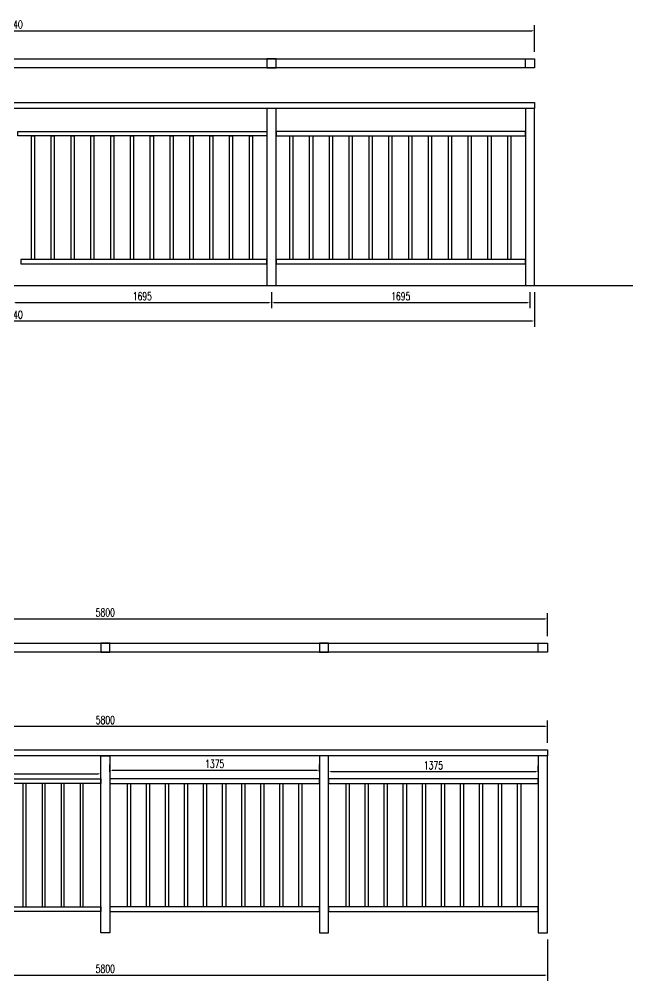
# Model space of a CAD drawing. Extents: x -16492 to 345596, y -4133 to 400729.
# Drawn here: x 34228 to 38253, y 11866 to 18175 of the extents above; entities that cross this region are included whole.
import ezdxf

# ---------------------------------------------------------------- set-up
doc = ezdxf.new("R2010")
doc.units = 0
doc.header["$LTSCALE"] = 10
doc.header["$MEASUREMENT"] = 0
doc.layers.add('PUB_DIM', color=3, linetype='Continuous')
doc.layers.add('W-PLASTIC_RAILINGS塑木栏杆', color=6, linetype='Continuous')
doc.styles.add('STANDARD_T3', font='simplex.shx', dxfattribs={"width": 0.7, "bigfont": 'gbcbig.shx'})
doc.dimstyles.new('W&&15', dxfattribs={"dimtxt": 52.5, "dimasz": 15, "dimexe": 37.5, "dimexo": 45, "dimgap": 15, "dimtad": 1, "dimdec": 0, "dimzin": 0, "dimdsep": 46, "dimtxsty": 'STANDARD_T3', "dimcen": 0.09, "dimclrd": 1, "dimclre": 1, "dimclrt": 7, "dimazin": 2, "dimtfac": 1, "dimtdec": 0, "dimtix": 1, "dimtmove": 2, "dimatfit": 3, "dimfxl": 100, "dimtolj": 1, "dimtzin": 0, "dimarcsym": 0})

# ---------------------------------------------------------------- blocks, each defined once
blk = doc.blocks.new('*D115')
at = {"layer": 'Defpoints', "color": 0, "transparency": 16777216}
for p in [(30768.1, 16428.7), (37608.1, 16428.7), (37608.1, 16195)]:
    blk.add_point(p, dxfattribs=at)
at = {"layer": 'W-PLASTIC_RAILINGS塑木栏杆', "color": 1, "lineweight": -2, "transparency": 16777216}
for p, q in [((30768.1, 16383.7), (30768.1, 16157.5)), ((37608.1, 16383.7), (37608.1, 16157.5)), ((30783.1, 16195), (37593.1, 16195))]:
    blk.add_line(p, q, dxfattribs=at)
at = {"layer": 'W-PLASTIC_RAILINGS塑木栏杆', "color": 1, "transparency": 16777216}
for points in [[(30783.1, 16197.5), (30783.1, 16192.5), (30768.1, 16195)], [(37593.1, 16197.5), (37593.1, 16192.5), (37608.1, 16195)]]:
    blk.add_solid(points, dxfattribs=at)
at = {"layer": 'W-PLASTIC_RAILINGS塑木栏杆', "color": 7, "transparency": 16777216, "insert": (34188.1, 16236.2), "char_height": 52.5, "attachment_point": 5, "style": 'STANDARD_T3'}
blk.add_mtext('\\A1;6840', dxfattribs=at)
blk = doc.blocks.new('*D134')
at = {"layer": 'Defpoints', "color": 0, "transparency": 16777216}
for p in [(37692.6, 13535.7), (31893, 13381.3), (37692.6, 13381.3)]:
    blk.add_point(p, dxfattribs=at)
at = {"layer": 'W-PLASTIC_RAILINGS塑木栏杆', "color": 1, "lineweight": -2, "transparency": 16777216}
for p, q in [((31893, 13426.3), (31893, 13573.2)), ((37692.6, 13426.3), (37692.6, 13573.2)), ((31908, 13535.7), (37677.6, 13535.7))]:
    blk.add_line(p, q, dxfattribs=at)
at = {"layer": 'W-PLASTIC_RAILINGS塑木栏杆', "color": 1, "transparency": 16777216}
for points in [[(31908, 13538.2), (31908, 13533.2), (31893, 13535.7)], [(37677.6, 13538.2), (37677.6, 13533.2), (37692.6, 13535.7)]]:
    blk.add_solid(points, dxfattribs=at)
at = {"layer": 'W-PLASTIC_RAILINGS塑木栏杆', "color": 7, "transparency": 16777216, "insert": (34792.8, 13576.9), "char_height": 52.5, "attachment_point": 5, "style": 'STANDARD_T3'}
blk.add_mtext('\\A1;5800', dxfattribs=at)
blk = doc.blocks.new('*D139')
at = {"layer": 'Defpoints', "color": 0, "transparency": 16777216}
for p in [(31892.6, 12181.3), (37692.6, 12181.3), (37692.6, 11903.6)]:
    blk.add_point(p, dxfattribs=at)
at = {"layer": 'W-PLASTIC_RAILINGS塑木栏杆', "color": 1, "lineweight": -2, "transparency": 16777216}
for p, q in [((31892.6, 12136.3), (31892.6, 11866.1)), ((37692.6, 12136.3), (37692.6, 11866.1)), ((31907.6, 11903.6), (37677.6, 11903.6))]:
    blk.add_line(p, q, dxfattribs=at)
at = {"layer": 'W-PLASTIC_RAILINGS塑木栏杆', "color": 1, "transparency": 16777216}
for points in [[(31907.6, 11906.1), (31907.6, 11901.1), (31892.6, 11903.6)], [(37677.6, 11906.1), (37677.6, 11901.1), (37692.6, 11903.6)]]:
    blk.add_solid(points, dxfattribs=at)
at = {"layer": 'W-PLASTIC_RAILINGS塑木栏杆', "color": 7, "transparency": 16777216, "insert": (34792.6, 11944.8), "char_height": 52.5, "attachment_point": 5, "style": 'STANDARD_T3'}
blk.add_mtext('\\A1;5800', dxfattribs=at)
blk = doc.blocks.new('*D140')
at = {"layer": 'Defpoints', "color": 0, "transparency": 16777216}
for p in [(33387.6, 13191.3), (34762.6, 13224.6), (34762.6, 13191.3)]:
    blk.add_point(p, dxfattribs=at)
at = {"layer": 'W-PLASTIC_RAILINGS塑木栏杆', "color": 1, "lineweight": -2, "transparency": 16777216}
for p, q in [((33387.6, 13236.3), (33387.6, 13262.1)), ((34762.6, 13236.3), (34762.6, 13262.1)), ((33402.6, 13224.6), (34747.6, 13224.6))]:
    blk.add_line(p, q, dxfattribs=at)
at = {"layer": 'W-PLASTIC_RAILINGS塑木栏杆', "color": 1, "transparency": 16777216}
for points in [[(33402.6, 13227.1), (33402.6, 13222.1), (33387.6, 13224.6)], [(34747.6, 13227.1), (34747.6, 13222.1), (34762.6, 13224.6)]]:
    blk.add_solid(points, dxfattribs=at)
at = {"layer": 'W-PLASTIC_RAILINGS塑木栏杆', "color": 7, "transparency": 16777216, "insert": (34075.1, 13265.9), "char_height": 52.5, "attachment_point": 5, "style": 'STANDARD_T3'}
blk.add_mtext('\\A1;1375', dxfattribs=at)
blk = doc.blocks.new('*D141')
at = {"layer": 'Defpoints', "color": 0, "transparency": 16777216}
for p in [(37692.6, 14240.9), (31892.6, 14081.9), (37692.6, 14081.9)]:
    blk.add_point(p, dxfattribs=at)
at = {"layer": 'W-PLASTIC_RAILINGS塑木栏杆', "color": 1, "lineweight": -2, "transparency": 16777216}
for p, q in [((31892.6, 14126.9), (31892.6, 14278.4)), ((37692.6, 14126.9), (37692.6, 14278.4)), ((31907.6, 14240.9), (37677.6, 14240.9))]:
    blk.add_line(p, q, dxfattribs=at)
at = {"layer": 'W-PLASTIC_RAILINGS塑木栏杆', "color": 1, "transparency": 16777216}
for points in [[(31907.6, 14243.4), (31907.6, 14238.4), (31892.6, 14240.9)], [(37677.6, 14243.4), (37677.6, 14238.4), (37692.6, 14240.9)]]:
    blk.add_solid(points, dxfattribs=at)
at = {"layer": 'W-PLASTIC_RAILINGS塑木栏杆', "color": 7, "transparency": 16777216, "insert": (34792.6, 14282.2), "char_height": 52.5, "attachment_point": 5, "style": 'STANDARD_T3'}
blk.add_mtext('\\A1;5800', dxfattribs=at)
blk = doc.blocks.new('*U145')
at = {"layer": 'W-PLASTIC_RAILINGS塑木栏杆'}
blk.add_lwpolyline([(-10, -405), (10, -405), (10, 405), (-10, 405)], close=True, dxfattribs=at)
blk = doc.blocks.new('*U144')
at = {"layer": 'W-PLASTIC_RAILINGS塑木栏杆', "color": 0, "linetype": 'ByBlock', "lineweight": -2, "transparency": 16777216}
for p in [(0, 0), (125, 0), (250, 0), (375, 0), (500, 0), (625, 0), (750, 0), (875, 0), (1000, 0), (1125, 0)]:
    blk.add_blockref('*U145', p, dxfattribs=at)
blk = doc.blocks.new('*U147')
at = {"layer": 'W-PLASTIC_RAILINGS塑木栏杆'}
blk.add_lwpolyline([(-10, -405), (10, -405), (10, 405), (-10, 405)], close=True, dxfattribs=at)
blk = doc.blocks.new('*U146')
at = {"layer": 'W-PLASTIC_RAILINGS塑木栏杆', "color": 0, "linetype": 'ByBlock', "lineweight": -2, "transparency": 16777216}
for p in [(0, 0), (125, 0), (250, 0), (375, 0), (500, 0), (625, 0), (750, 0), (875, 0), (1000, 0), (1125, 0)]:
    blk.add_blockref('*U147', p, dxfattribs=at)
blk = doc.blocks.new('*U149')
at = {"layer": 'W-PLASTIC_RAILINGS塑木栏杆'}
blk.add_lwpolyline([(-10, -405), (10, -405), (10, 405), (-10, 405)], close=True, dxfattribs=at)
blk = doc.blocks.new('*U148')
at = {"layer": 'W-PLASTIC_RAILINGS塑木栏杆', "color": 0, "linetype": 'ByBlock', "lineweight": -2, "transparency": 16777216}
for p in [(0, 0), (125, 0), (250, 0), (375, 0), (500, 0), (625, 0), (750, 0), (875, 0), (1000, 0), (1125, 0)]:
    blk.add_blockref('*U149', p, dxfattribs=at)
blk = doc.blocks.new('*D150')
at = {"layer": 'Defpoints', "color": 0, "transparency": 16777216}
for p in [(34822.6, 13191.3), (36197.6, 13247.7), (36197.6, 13191.3)]:
    blk.add_point(p, dxfattribs=at)
at = {"layer": 'W-PLASTIC_RAILINGS塑木栏杆', "color": 1, "lineweight": -2, "transparency": 16777216}
for p, q in [((34822.6, 13236.3), (34822.6, 13285.2)), ((36197.6, 13236.3), (36197.6, 13285.2)), ((34837.6, 13247.7), (36182.6, 13247.7))]:
    blk.add_line(p, q, dxfattribs=at)
at = {"layer": 'W-PLASTIC_RAILINGS塑木栏杆', "color": 1, "transparency": 16777216}
for points in [[(34837.6, 13250.2), (34837.6, 13245.2), (34822.6, 13247.7)], [(36182.6, 13250.2), (36182.6, 13245.2), (36197.6, 13247.7)]]:
    blk.add_solid(points, dxfattribs=at)
at = {"layer": 'W-PLASTIC_RAILINGS塑木栏杆', "color": 7, "transparency": 16777216, "insert": (35510.1, 13288.9), "char_height": 52.5, "attachment_point": 5, "style": 'STANDARD_T3'}
blk.add_mtext('\\A1;1375', dxfattribs=at)
blk = doc.blocks.new('*D151')
at = {"layer": 'Defpoints', "color": 0, "transparency": 16777216}
for p in [(36257.6, 13191.3), (37632.6, 13238.1), (37632.6, 13191.3)]:
    blk.add_point(p, dxfattribs=at)
at = {"layer": 'W-PLASTIC_RAILINGS塑木栏杆', "color": 1, "lineweight": -2, "transparency": 16777216}
for p, q in [((36257.6, 13236.3), (36257.6, 13275.6)), ((37632.6, 13236.3), (37632.6, 13275.6)), ((36272.6, 13238.1), (37617.6, 13238.1))]:
    blk.add_line(p, q, dxfattribs=at)
at = {"layer": 'W-PLASTIC_RAILINGS塑木栏杆', "color": 1, "transparency": 16777216}
for points in [[(36272.6, 13240.6), (36272.6, 13235.6), (36257.6, 13238.1)], [(37617.6, 13240.6), (37617.6, 13235.6), (37632.6, 13238.1)]]:
    blk.add_solid(points, dxfattribs=at)
at = {"layer": 'W-PLASTIC_RAILINGS塑木栏杆', "color": 7, "transparency": 16777216, "insert": (36945.1, 13279.4), "char_height": 52.5, "attachment_point": 5, "style": 'STANDARD_T3'}
blk.add_mtext('\\A1;1375', dxfattribs=at)
blk = doc.blocks.new('*D232')
at = {"layer": 'Defpoints', "color": 0, "transparency": 16777216}
for p in [(34188.1, 16428.7), (35883.1, 16428.7), (35883.1, 16315.8)]:
    blk.add_point(p, dxfattribs=at)
at = {"layer": 'W-PLASTIC_RAILINGS塑木栏杆', "color": 1, "lineweight": -2, "transparency": 16777216}
for p, q in [((34188.1, 16383.7), (34188.1, 16278.3)), ((35883.1, 16383.7), (35883.1, 16278.3)), ((34203.1, 16315.8), (35868.1, 16315.8))]:
    blk.add_line(p, q, dxfattribs=at)
at = {"layer": 'W-PLASTIC_RAILINGS塑木栏杆', "color": 1, "transparency": 16777216}
for points in [[(34203.1, 16318.3), (34203.1, 16313.3), (34188.1, 16315.8)], [(35868.1, 16318.3), (35868.1, 16313.3), (35883.1, 16315.8)]]:
    blk.add_solid(points, dxfattribs=at)
at = {"layer": 'W-PLASTIC_RAILINGS塑木栏杆', "color": 7, "transparency": 16777216, "insert": (35035.6, 16357), "char_height": 52.5, "attachment_point": 5, "style": 'STANDARD_T3'}
blk.add_mtext('\\A1;1695', dxfattribs=at)
blk = doc.blocks.new('*D233')
at = {"layer": 'Defpoints', "color": 0, "transparency": 16777216}
for p in [(35883.1, 16428.7), (37578.1, 16428.7), (37578.1, 16315.8)]:
    blk.add_point(p, dxfattribs=at)
at = {"layer": 'W-PLASTIC_RAILINGS塑木栏杆', "color": 1, "lineweight": -2, "transparency": 16777216}
for p, q in [((35883.1, 16383.7), (35883.1, 16278.3)), ((37578.1, 16383.7), (37578.1, 16278.3)), ((35898.1, 16315.8), (37563.1, 16315.8))]:
    blk.add_line(p, q, dxfattribs=at)
at = {"layer": 'W-PLASTIC_RAILINGS塑木栏杆', "color": 1, "transparency": 16777216}
for points in [[(35898.1, 16318.3), (35898.1, 16313.3), (35883.1, 16315.8)], [(37563.1, 16318.3), (37563.1, 16313.3), (37578.1, 16315.8)]]:
    blk.add_solid(points, dxfattribs=at)
at = {"layer": 'W-PLASTIC_RAILINGS塑木栏杆', "color": 7, "transparency": 16777216, "insert": (36730.6, 16357), "char_height": 52.5, "attachment_point": 5, "style": 'STANDARD_T3'}
blk.add_mtext('\\A1;1695', dxfattribs=at)
blk = doc.blocks.new('*D234')
at = {"layer": 'Defpoints', "color": 0, "transparency": 16777216}
for p in [(37608.1, 18098.9), (30768.1, 17915.4), (37608.1, 17915.4)]:
    blk.add_point(p, dxfattribs=at)
at = {"layer": 'PUB_DIM', "color": 1, "lineweight": -2, "transparency": 16777216}
for p, q in [((30768.1, 17960.4), (30768.1, 18136.4)), ((37608.1, 17960.4), (37608.1, 18136.4)), ((30783.1, 18098.9), (37593.1, 18098.9))]:
    blk.add_line(p, q, dxfattribs=at)
at = {"layer": 'PUB_DIM', "color": 1, "transparency": 16777216}
for points in [[(30783.1, 18101.4), (30783.1, 18096.4), (30768.1, 18098.9)], [(37593.1, 18101.4), (37593.1, 18096.4), (37608.1, 18098.9)]]:
    blk.add_solid(points, dxfattribs=at)
at = {"layer": 'PUB_DIM', "color": 7, "transparency": 16777216, "insert": (34188.1, 18140.1), "char_height": 52.5, "attachment_point": 5, "style": 'STANDARD_T3'}
blk.add_mtext('\\A1;6840', dxfattribs=at)
blk = doc.blocks.new('*U238')
at = {"layer": 'W-PLASTIC_RAILINGS塑木栏杆'}
blk.add_lwpolyline([(-10, -405), (10, -405), (10, 405), (-10, 405)], close=True, dxfattribs=at)
blk = doc.blocks.new('*U239')
at = {"layer": 'W-PLASTIC_RAILINGS塑木栏杆', "color": 0, "linetype": 'ByBlock', "lineweight": -2, "transparency": 16777216}
for p in [(0, 0), (130, 0), (260, 0), (390, 0), (520, 0), (650, 0), (780, 0), (910, 0), (1040, 0), (1170, 0), (1300, 0), (1430, 0)]:
    blk.add_blockref('*U238', p, dxfattribs=at)
blk = doc.blocks.new('*U240')
at = {"layer": 'W-PLASTIC_RAILINGS塑木栏杆'}
blk.add_lwpolyline([(-10, -405), (10, -405), (10, 405), (-10, 405)], close=True, dxfattribs=at)
blk = doc.blocks.new('*U241')
at = {"layer": 'W-PLASTIC_RAILINGS塑木栏杆', "color": 0, "linetype": 'ByBlock', "lineweight": -2, "transparency": 16777216}
for p in [(0, 0), (130, 0), (260, 0), (390, 0), (520, 0), (650, 0), (780, 0), (910, 0), (1040, 0), (1170, 0), (1300, 0), (1430, 0)]:
    blk.add_blockref('*U240', p, dxfattribs=at)

msp = doc.modelspace()

# ---------------------------------------------------------------- linework, layer by layer
msp.add_line((30350.8, 16428.7), (38252.8, 16428.7))
at = {"layer": 'W-PLASTIC_RAILINGS塑木栏杆'}
for points in [[(30768.1, 17915.4), (37608.1, 17915.4), (37608.1, 17855.4), (30768.1, 17855.4)], [(35913.1, 17915.4), (35853.1, 17915.4), (35853.1, 17855.4), (35913.1, 17855.4)], [(37548.1, 17915.4), (37608.1, 17915.4), (37608.1, 17855.4), (37548.1, 17855.4)], [(35913.1, 17588.7), (35853.1, 17588.7), (35853.1, 16428.7), (35913.1, 16428.7)], [(37608.1, 17588.7), (37548.1, 17588.7), (37548.1, 16428.7), (37608.1, 16428.7)], [(31892.6, 14081.9), (37692.6, 14081.9), (37692.6, 14021.9), (31892.6, 14021.9)], [(34822.6, 14081.9), (34762.6, 14081.9), (34762.6, 14021.9), (34822.6, 14021.9)], [(36257.6, 14081.9), (36197.6, 14081.9), (36197.6, 14021.9), (36257.6, 14021.9)], [(37632.6, 14081.9), (37692.6, 14081.9), (37692.6, 14021.9), (37632.6, 14021.9)], [(34762.6, 13341.3), (34822.6, 13341.3), (34822.6, 12181.3), (34762.6, 12181.3)], [(36257.6, 13341.3), (36197.6, 13341.3), (36197.6, 12181.3), (36257.6, 12181.3)], [(37692.6, 13341.3), (37632.6, 13341.3), (37632.6, 12181.3), (37692.6, 12181.3)]]:
    msp.add_lwpolyline(points, close=True, dxfattribs=at)
at = {"layer": 'W-PLASTIC_RAILINGS塑木栏杆', "color": 4}
msp.add_lwpolyline([(30768.1, 17628.7), (37608.1, 17628.7), (37608.1, 17588.7), (30768.1, 17588.7)], close=True, dxfattribs=at)
at = {"layer": 'W-PLASTIC_RAILINGS塑木栏杆', "color": 5}
for points in [[(34218.1, 17438.7), (35853.1, 17438.7), (35853.1, 17408.7), (34218.1, 17408.7)], [(37548.1, 17438.7), (35913.1, 17438.7), (35913.1, 17408.7), (37548.1, 17408.7)], [(35853.1, 16598.7), (34238.1, 16598.7), (34238.1, 16568.7), (35853.1, 16568.7)], [(37548.1, 16598.7), (35913.1, 16598.7), (35913.1, 16568.7), (37548.1, 16568.7)], [(33387.6, 13191.3), (34762.6, 13191.3), (34762.6, 13161.3), (33387.6, 13161.3)], [(36197.6, 13191.3), (34822.6, 13191.3), (34822.6, 13161.3), (36197.6, 13161.3)], [(37632.6, 13191.3), (36257.6, 13191.3), (36257.6, 13161.3), (37632.6, 13161.3)], [(33387.6, 12351.3), (34762.6, 12351.3), (34762.6, 12321.3), (33387.6, 12321.3)], [(36197.6, 12351.3), (34822.6, 12351.3), (34822.6, 12321.3), (36197.6, 12321.3)], [(37632.6, 12351.3), (36257.6, 12351.3), (36257.6, 12321.3), (37632.6, 12321.3)]]:
    msp.add_lwpolyline(points, close=True, dxfattribs=at)
at = {"layer": 'W-PLASTIC_RAILINGS塑木栏杆', "color": 3}
msp.add_lwpolyline([(31893, 13381.3), (37692.6, 13381.3), (37692.6, 13341.3), (31893, 13341.3)], close=True, dxfattribs=at)

# ---------------------------------------------------------------- block references
at = {"layer": 'W-PLASTIC_RAILINGS塑木栏杆', "xscale": -1}
for name, p in [('*U241', (35748.1, 17003.7)), ('*U239', (37443.1, 17003.7)), ('*U148', (36072.6, 12756.3)), ('*U146', (37507.6, 12756.3))]:
    msp.add_blockref(name, p, dxfattribs=at)
at = {"layer": 'W-PLASTIC_RAILINGS塑木栏杆'}
msp.add_blockref('*U144', (33512.6, 12756.3), dxfattribs=at)

# ---------------------------------------------------------------- dimensions: what is measured, and where the dimension line sits
at = {"layer": 'PUB_DIM'}
dim = msp.add_linear_dim(base=(37608.1, 18098.9), p1=(30768.1, 17915.4), p2=(37608.1, 17915.4), dimstyle='W&&15', dxfattribs=at)
dim.commit()
dim.dimension.update_dxf_attribs({"geometry": '*D234', "text_midpoint": (34188.1, 18140.1)})
at = {"layer": 'W-PLASTIC_RAILINGS塑木栏杆'}
for base, p1, p2, picture, middle in [((37608.1, 16195), (30768.1, 16428.7), (37608.1, 16428.7), '*D115', (34188.1, 16236.2)), ((35883.1, 16315.8), (34188.1, 16428.7), (35883.1, 16428.7), '*D232', (35035.6, 16357)), ((37578.1, 16315.8), (35883.1, 16428.7), (37578.1, 16428.7), '*D233', (36730.6, 16357)), ((37692.6, 14240.9), (31892.6, 14081.9), (37692.6, 14081.9), '*D141', (34792.6, 14282.2)), ((37692.6, 13535.7), (31893, 13381.3), (37692.6, 13381.3), '*D134', (34792.8, 13576.9)), ((36197.6, 13247.7), (34822.6, 13191.3), (36197.6, 13191.3), '*D150', (35510.1, 13288.9)), ((37632.6, 13238.1), (36257.6, 13191.3), (37632.6, 13191.3), '*D151', (36945.1, 13279.4)), ((34762.6, 13224.6), (33387.6, 13191.3), (34762.6, 13191.3), '*D140', (34075.1, 13265.9)), ((37692.6, 11903.6), (31892.6, 12181.3), (37692.6, 12181.3), '*D139', (34792.6, 11944.8))]:
    dim = msp.add_linear_dim(base=base, p1=p1, p2=p2, dimstyle='W&&15', dxfattribs=at)
    dim.commit()
    dim.dimension.update_dxf_attribs({"geometry": picture, "text_midpoint": middle})

doc.saveas('drawing.dxf')
